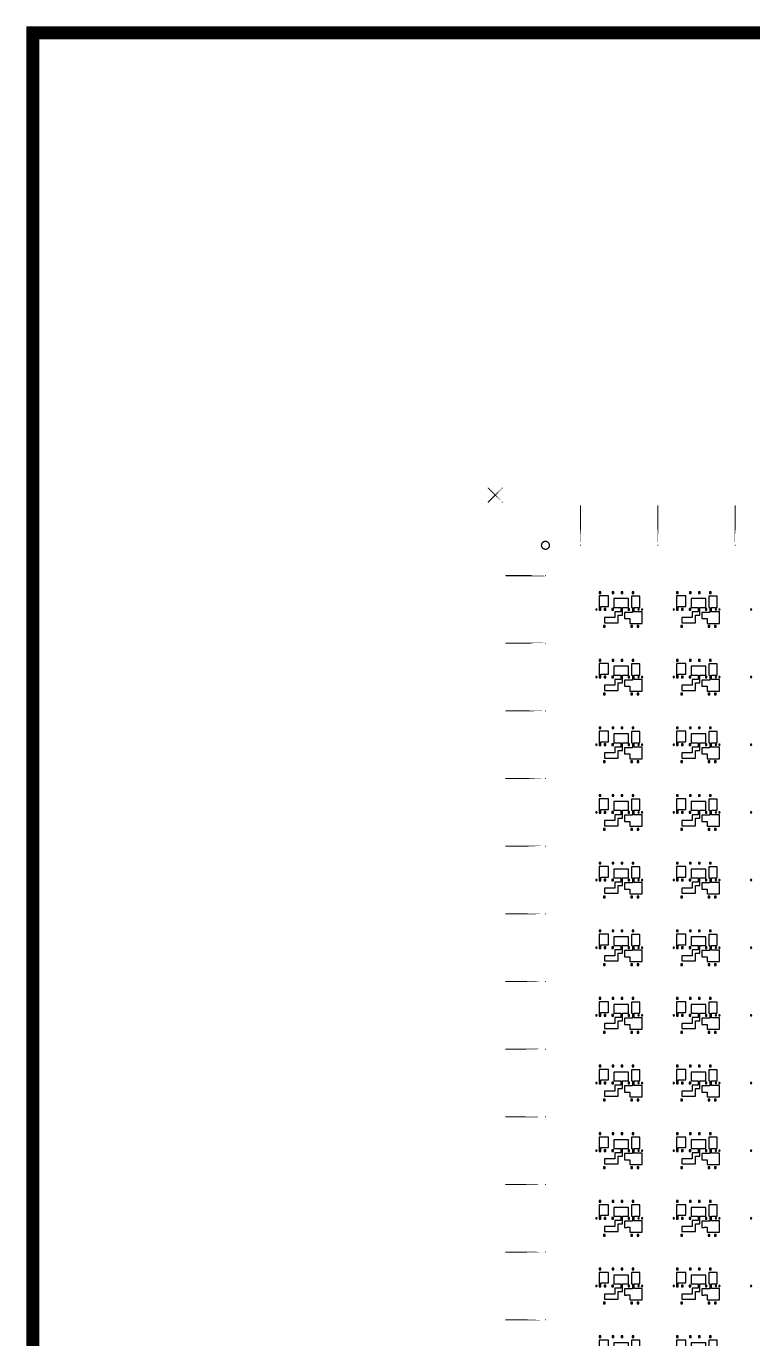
# Model space of a CAD drawing. Extents: x -100 to 100, y -100 to 100.
# Drawn here: x -100.5 to -45.5, y 1.1 to 100.5 of the extents above; entities that cross this region are included whole.
import ezdxf

# ---------------------------------------------------------------- set-up
doc = ezdxf.new("R2010")
doc.units = 0
doc.layers.get('0').update_dxf_attribs({"linetype": 'continuous'})
doc.layers.add('C2', color=7, linetype='continuous')

# ---------------------------------------------------------------- blocks, each defined once
blk = doc.blocks.new('LDI_XFB44-1600-011_C2_B1')
at = {"layer": 'C2'}
for points in [[(-57.14, -55.122), (-57.018, -55.122), (-57.018, -55), (-57.14, -55), (-57.14, -55.122)], [(-57.133, -56.402), (-57.011, -56.402), (-57.011, -56.113), (-56.424, -56.113), (-56.424, -55.312), (-57.133, -55.312), (-57.133, -56.402)], [(-56.732, -57.345), (-55.706, -57.345), (-55.706, -56.765), (-55.371, -56.765), (-55.371, -56.183), (-54.901, -56.183), (-54.901, -55.513), (-56.011, -55.513), (-56.011, -56.183), (-55.493, -56.183), (-55.493, -56.512), (-55.949, -56.512), (-55.949, -56.951), (-56.732, -56.951), (-56.732, -57.345)], [(-56.02, -55), (-56.142, -55), (-56.142, -55.122), (-56.02, -55.122), (-56.02, -55)], [(-55.335, -55), (-55.457, -55), (-55.457, -55.122), (-55.335, -55.122), (-55.335, -55)], [(-55.03, -57.024), (-54.805, -57.024), (-54.805, -57.394), (-53.871, -57.394), (-53.871, -56.524), (-54.477, -56.524), (-54.477, -56.183), (-54.05, -56.183), (-54.05, -55.331), (-54.696, -55.331), (-54.696, -56.183), (-54.599, -56.183), (-54.599, -56.561), (-55.226, -56.561), (-55.226, -57.028), (-55.03, -57.028), (-55.03, -57.024)], [(-54.624, -55), (-54.624, -55.122), (-54.502, -55.122), (-54.502, -55), (-54.624, -55)], [(-51.287, -55.122), (-51.165, -55.122), (-51.165, -55), (-51.287, -55), (-51.287, -55.122)], [(-51.279, -56.402), (-51.157, -56.402), (-51.157, -56.113), (-50.571, -56.113), (-50.571, -55.312), (-51.279, -55.312), (-51.279, -56.402)], [(-50.878, -57.345), (-49.852, -57.345), (-49.852, -56.765), (-49.517, -56.765), (-49.517, -56.183), (-49.048, -56.183), (-49.048, -55.513), (-50.157, -55.513), (-50.157, -56.183), (-49.639, -56.183), (-49.639, -56.512), (-50.095, -56.512), (-50.095, -56.951), (-50.878, -56.951), (-50.878, -57.345)], [(-50.166, -55), (-50.288, -55), (-50.288, -55.122), (-50.166, -55.122), (-50.166, -55)], [(-49.481, -55), (-49.603, -55), (-49.603, -55.122), (-49.481, -55.122), (-49.481, -55)], [(-49.177, -57.024), (-48.951, -57.024), (-48.951, -57.394), (-48.017, -57.394), (-48.017, -56.524), (-48.623, -56.524), (-48.623, -56.183), (-48.196, -56.183), (-48.196, -55.331), (-48.843, -55.331), (-48.843, -56.183), (-48.745, -56.183), (-48.745, -56.561), (-49.372, -56.561), (-49.372, -57.028), (-49.177, -57.028), (-49.177, -57.024)], [(-48.77, -55), (-48.77, -55.122), (-48.648, -55.122), (-48.648, -55), (-48.77, -55)], [(-57.374, -56.377), (-57.339, -56.391), (-57.304, -56.377), (-57.289, -56.341), (-57.304, -56.306), (-57.339, -56.292), (-57.374, -56.306), (-57.389, -56.341), (-57.374, -56.377)], [(-56.743, -56.28), (-56.743, -56.402), (-56.621, -56.402), (-56.621, -56.28), (-56.743, -56.28)], [(-56.17, -56.402), (-56.048, -56.402), (-56.048, -56.28), (-56.17, -56.28), (-56.17, -56.402)], [(-54.946, -56.402), (-54.824, -56.402), (-54.824, -56.28), (-54.946, -56.28), (-54.946, -56.402)], [(-54.178, -56.378), (-54.143, -56.389), (-54.111, -56.372), (-54.1, -56.337), (-54.117, -56.305), (-54.152, -56.294), (-54.184, -56.311), (-54.195, -56.346), (-54.178, -56.378)], [(-53.845, -56.306), (-53.881, -56.292), (-53.916, -56.306), (-53.93, -56.341), (-53.916, -56.377), (-53.881, -56.391), (-53.845, -56.377), (-53.831, -56.341), (-53.845, -56.306)], [(-51.521, -56.377), (-51.485, -56.391), (-51.45, -56.377), (-51.435, -56.341), (-51.45, -56.306), (-51.485, -56.292), (-51.521, -56.306), (-51.535, -56.341), (-51.521, -56.377)], [(-50.889, -56.28), (-50.889, -56.402), (-50.767, -56.402), (-50.767, -56.28), (-50.889, -56.28)], [(-50.316, -56.402), (-50.194, -56.402), (-50.194, -56.28), (-50.316, -56.28), (-50.316, -56.402)], [(-49.093, -56.402), (-48.971, -56.402), (-48.971, -56.28), (-49.093, -56.28), (-49.093, -56.402)], [(-48.324, -56.378), (-48.289, -56.389), (-48.257, -56.372), (-48.246, -56.337), (-48.263, -56.305), (-48.298, -56.294), (-48.331, -56.311), (-48.341, -56.346), (-48.324, -56.378)], [(-47.992, -56.306), (-48.027, -56.292), (-48.062, -56.306), (-48.077, -56.341), (-48.062, -56.377), (-48.027, -56.391), (-47.992, -56.377), (-47.977, -56.341), (-47.992, -56.306)], [(-45.667, -56.377), (-45.632, -56.391), (-45.596, -56.377), (-45.582, -56.341), (-45.596, -56.306), (-45.632, -56.292), (-45.667, -56.306), (-45.682, -56.341), (-45.667, -56.377)], [(-56.679, -57.683), (-56.679, -57.561), (-56.801, -57.561), (-56.801, -57.683), (-56.679, -57.683)], [(-54.613, -57.561), (-54.735, -57.561), (-54.735, -57.683), (-54.613, -57.683), (-54.613, -57.561)], [(-54.262, -57.561), (-54.262, -57.683), (-54.14, -57.683), (-54.14, -57.561), (-54.262, -57.561)], [(-50.825, -57.683), (-50.825, -57.561), (-50.947, -57.561), (-50.947, -57.683), (-50.825, -57.683)], [(-48.759, -57.561), (-48.881, -57.561), (-48.881, -57.683), (-48.759, -57.683), (-48.759, -57.561)], [(-48.409, -57.561), (-48.409, -57.683), (-48.287, -57.683), (-48.287, -57.561), (-48.409, -57.561)]]:
    blk.add_lwpolyline(points, close=True, dxfattribs=at)
blk = doc.blocks.new('cutlineendpoint')
at = {"const_width": 0.04}
blk.add_lwpolyline([(-0.02, 0, 1), (0.02, 0, 1)], format="xyb", close=True, dxfattribs=at)

msp = doc.modelspace()

# ---------------------------------------------------------------- linework, layer by layer
at = {"layer": 'C2'}
for points, const_width in [([(-100, 100), (100, 100), (100, -100), (-100, -100)], 1), ([(-64.47, 65.53), (-65.53, 64.47)], 0.08), ([(-64.47, 64.47), (-65.53, 65.53)], 0.08), ([(-58.537, 61.2), (-58.537, 64.2)], 0.08), ([(-52.683, 61.2), (-52.683, 64.2)], 0.08), ([(-46.829, 61.2), (-46.829, 64.2)], 0.08), ([(-61.2, 58.902), (-64.2, 58.902)], 0.08), ([(-61.2, 53.78), (-64.2, 53.78)], 0.08), ([(-61.2, 48.659), (-64.2, 48.659)], 0.08), ([(-61.2, 43.537), (-64.2, 43.537)], 0.08), ([(-61.2, 38.415), (-64.2, 38.415)], 0.08), ([(-61.2, 33.293), (-64.2, 33.293)], 0.08), ([(-61.2, 28.171), (-64.2, 28.171)], 0.08), ([(-61.2, 23.049), (-64.2, 23.049)], 0.08), ([(-61.2, 17.927), (-64.2, 17.927)], 0.08), ([(-61.2, 12.805), (-64.2, 12.805)], 0.08), ([(-61.2, 7.683), (-64.2, 7.683)], 0.08), ([(-61.2, 2.561), (-64.2, 2.561)], 0.08)]:
    msp.add_lwpolyline(points, close=True, dxfattribs=dict(at, const_width=const_width))
at = {"layer": 'C2', "const_width": 0.1}
msp.add_lwpolyline([(-61.5, 61.2, 1), (-60.9, 61.2, 1)], format="xyb", close=True, dxfattribs=at)

# ---------------------------------------------------------------- block references
at = {"layer": 'C2'}
for name, p in [('cutlineendpoint', (-65.53, 65.53)), ('cutlineendpoint', (-64.47, 65.53)), ('cutlineendpoint', (-65.53, 64.47)), ('cutlineendpoint', (-64.47, 64.47)), ('cutlineendpoint', (-58.537, 64.2)), ('cutlineendpoint', (-52.683, 64.2)), ('cutlineendpoint', (-46.829, 64.2)), ('cutlineendpoint', (-58.537, 61.2)), ('cutlineendpoint', (-52.683, 61.2)), ('cutlineendpoint', (-46.829, 61.2)), ('cutlineendpoint', (-64.2, 58.902)), ('cutlineendpoint', (-61.2, 58.902)), ('LDI_XFB44-1600-011_C2_B1', (0, 112.683)), ('cutlineendpoint', (-64.2, 53.78)), ('cutlineendpoint', (-61.2, 53.78)), ('LDI_XFB44-1600-011_C2_B1', (0, 107.561)), ('cutlineendpoint', (-64.2, 48.659)), ('cutlineendpoint', (-61.2, 48.659)), ('LDI_XFB44-1600-011_C2_B1', (0, 102.439)), ('cutlineendpoint', (-64.2, 43.537)), ('cutlineendpoint', (-61.2, 43.537)), ('LDI_XFB44-1600-011_C2_B1', (0, 97.317)), ('cutlineendpoint', (-64.2, 38.415)), ('cutlineendpoint', (-61.2, 38.415)), ('LDI_XFB44-1600-011_C2_B1', (0, 92.195)), ('cutlineendpoint', (-64.2, 33.293)), ('cutlineendpoint', (-61.2, 33.293)), ('LDI_XFB44-1600-011_C2_B1', (0, 87.073)), ('cutlineendpoint', (-64.2, 28.171)), ('cutlineendpoint', (-61.2, 28.171)), ('LDI_XFB44-1600-011_C2_B1', (0, 81.951)), ('cutlineendpoint', (-64.2, 23.049)), ('cutlineendpoint', (-61.2, 23.049)), ('LDI_XFB44-1600-011_C2_B1', (0, 76.829)), ('cutlineendpoint', (-64.2, 17.927)), ('cutlineendpoint', (-61.2, 17.927)), ('LDI_XFB44-1600-011_C2_B1', (0, 71.707)), ('cutlineendpoint', (-64.2, 12.805)), ('cutlineendpoint', (-61.2, 12.805)), ('LDI_XFB44-1600-011_C2_B1', (0, 66.585)), ('cutlineendpoint', (-64.2, 7.683)), ('cutlineendpoint', (-61.2, 7.683)), ('LDI_XFB44-1600-011_C2_B1', (0, 61.463)), ('cutlineendpoint', (-64.2, 2.561)), ('cutlineendpoint', (-61.2, 2.561)), ('LDI_XFB44-1600-011_C2_B1', (0, 56.341))]:
    msp.add_blockref(name, p, dxfattribs=at)

doc.saveas('drawing.dxf')
